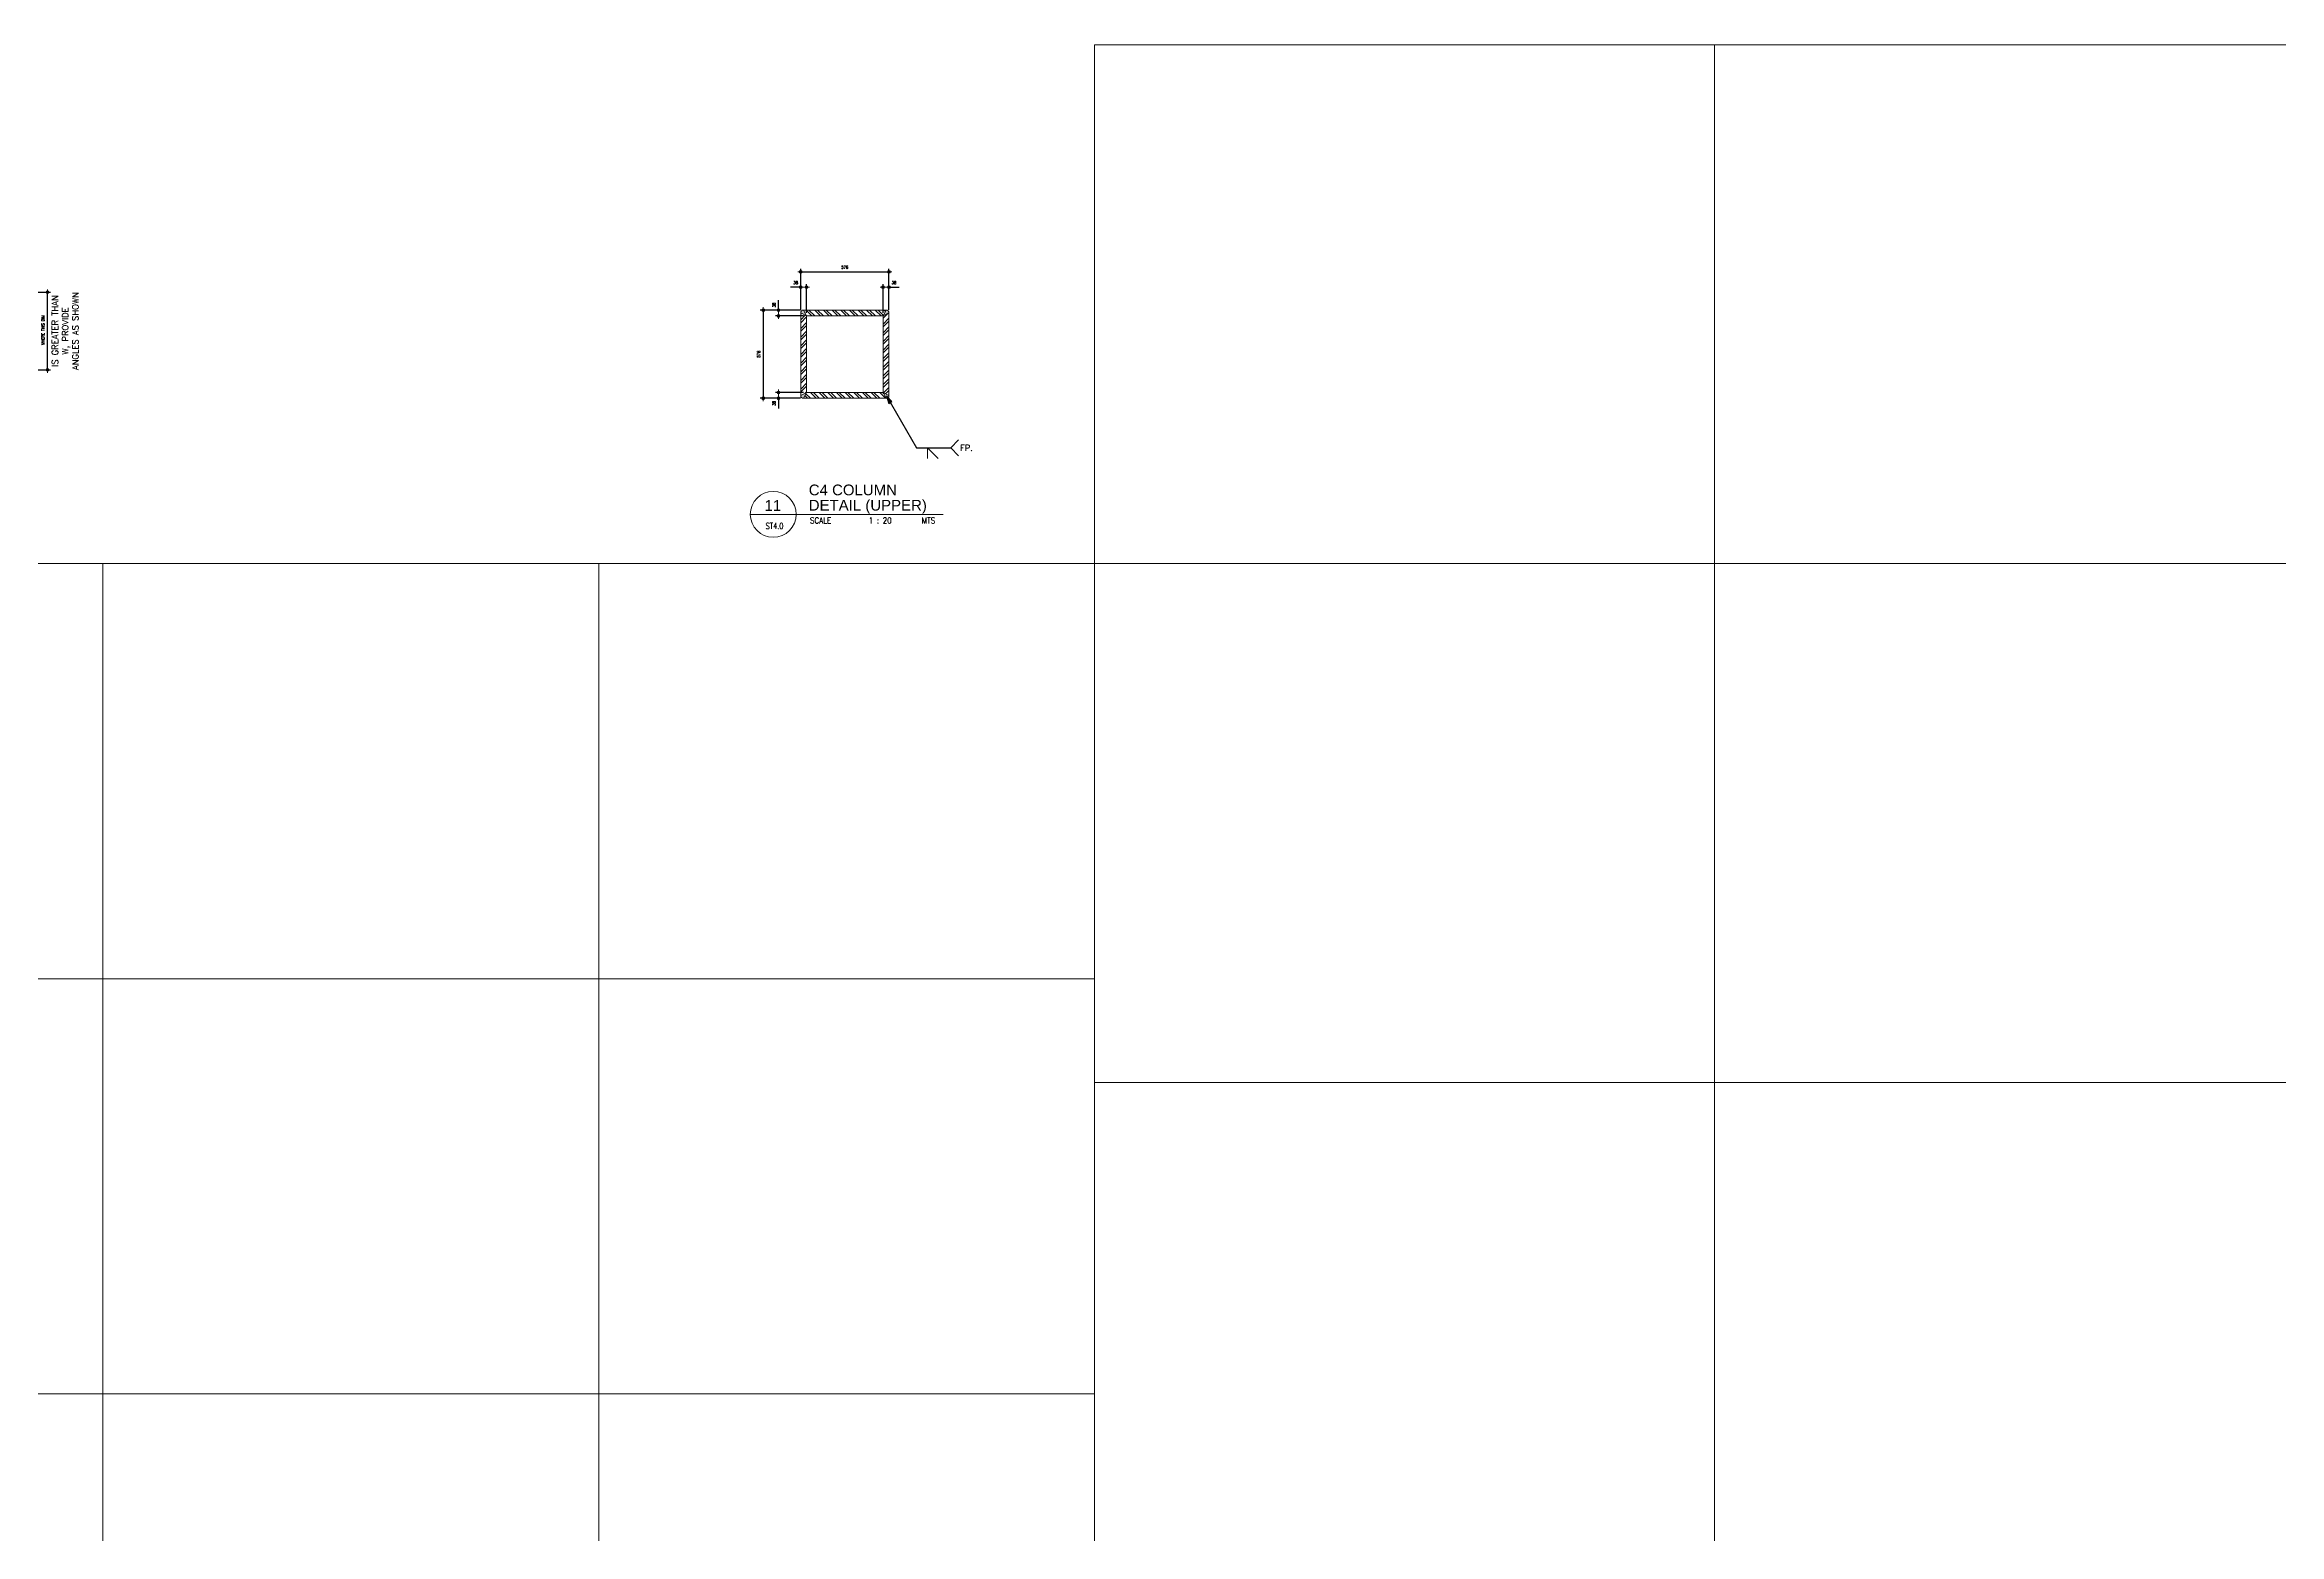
# Model space of a CAD drawing. Header units: millimetres. Extents: x -14320 to 437400, y -59080 to 73710.
# Drawn here: x 41741 to 56340, y 7219 to 16950 of the extents above; entities that cross this region are included whole.
import ezdxf
from ezdxf.enums import TextEntityAlignment as Align

# ---------------------------------------------------------------- set-up
doc = ezdxf.new("R2010")
doc.units = ezdxf.units.MM
doc.header["$LTSCALE"] = 10
doc.header["$MEASUREMENT"] = 0
for name, color, linetype, lineweight in [('S-ANNO-DIMS', 1, 'Continuous', 5), ('S-Anno-Text', 52, 'Continuous', 15), ('S-ANNO-WELD', 1, 'Continuous', 9), ('S-BEAM-IDEN', 2, 'Continuous', 9), ('S-DETL-PATT', 9, 'Continuous', 9), ('WELD', 251, 'Continuous', 5)]:
    doc.layers.add(name, color=color, linetype=linetype, lineweight=lineweight)
doc.layers.add('S-DETL-GRID', color=62, linetype='Continuous', lineweight=9, plot=False)
doc.styles.add('1', font='simplex.shx', dxfattribs={"width": 0.85, "height": 40})
doc.styles.add('2', font='simplex.shx', dxfattribs={"width": 0.95, "height": 40})
doc.styles.add('40', font='simplex.shx', dxfattribs={"width": 0.8, "height": 20})
doc.styles.add('ROMANS16', font='ROMANS.shx', dxfattribs={"height": 1.5})
doc.styles.add('ROMANSX', font='ROMANS.shx', dxfattribs={"height": 0.09375})
doc.styles.add('SHEETNAME', font='simplex.shx', dxfattribs={"width": 0.75, "height": 200})
doc.styles.add('TITLE1', font='HELV.shx', dxfattribs={"height": 500})
doc.dimstyles.new('ESCA20', dxfattribs={"dimtxt": 40, "dimasz": 0.25, "dimexe": 20, "dimexo": 20, "dimgap": 20, "dimtad": 1, "dimdec": 0, "dimrnd": 1, "dimdsep": 46, "dimtxsty": '40', "dimblk1": 'ESCADIM_ARW', "dimblk2": 'ESCADIM_ARW', "dimsah": 1, "dimcen": 50, "dimclrd": 256, "dimclre": 256, "dimclrt": 52, "dimadec": 0, "dimazin": 0, "dimtfac": 1, "dimtdec": 0, "dimtofl": 0, "dimtmove": 0, "dimatfit": 3, "dimldrblk": 'ESCADIM_ARW', "dimfxl": 1, "dimtolj": 1, "dimtzin": 0, "dimarcsym": 0})
doc.dimstyles.new('ESCA_ARW$7', dxfattribs={"dimtxt": 200, "dimasz": 1, "dimexe": 100, "dimexo": 100, "dimgap": 100, "dimtad": 1, "dimdec": 0, "dimrnd": 1, "dimdsep": 46, "dimtxsty": '1', "dimblk1": 'dim_arw', "dimblk2": 'dim_arw', "dimsah": 1, "dimcen": 50, "dimclrd": 1, "dimclre": 256, "dimclrt": 52, "dimadec": 0, "dimazin": 0, "dimtfac": 1, "dimtofl": 0, "dimtmove": 0, "dimatfit": 3, "dimldrblk": 'dim_arw', "dimfxl": 1, "dimtolj": 1, "dimtzin": 0, "dimarcsym": 0})

# ---------------------------------------------------------------- blocks, each defined once
blk = doc.blocks.new('ESCADIM_ARW')
at = {"color": 9}
blk.add_line((75, 0), (-75, 0), dxfattribs=at)
blk.add_circle((0, 0), 37.5, dxfattribs=at)
blk = doc.blocks.new('*D18')
at = {"layer": 'Defpoints', "color": 0, "transparency": 16777216}
for p in [(41606, 15333), (41759, 15333), (41606, 14826)]:
    blk.add_point(p, dxfattribs=at)
at = {"layer": 'S-ANNO-DIMS', "lineweight": -2, "transparency": 16777216}
for p, q in [((41626, 15333), (41779, 15333)), ((41759, 14826), (41759, 15333)), ((41626, 14826), (41779, 14826))]:
    blk.add_line(p, q, dxfattribs=at)
at = {"layer": 'S-ANNO-DIMS', "lineweight": -2, "transparency": 16777216, "xscale": 0.25, "yscale": 0.25, "zscale": 0.25}
for p, rotation in [((41759, 15333), 90), ((41759, 14826), 270)]:
    blk.add_blockref('ESCADIM_ARW', p, dxfattribs=dict(at, rotation=rotation))
at = {"layer": 'S-ANNO-DIMS', "color": 52, "transparency": 16777216, "insert": (41729, 15079), "char_height": 20, "attachment_point": 5, "rotation": 90, "style": '40'}
blk.add_mtext('\\A1; WHERE THIS DIM', dxfattribs=at)
blk = doc.blocks.new('*D53')
at = {"layer": 'Defpoints', "color": 0, "transparency": 16777216}
for p in [(46698, 15216), (46435, 14640), (46698, 14640)]:
    blk.add_point(p, dxfattribs=at)
at = {"layer": 'S-ANNO-DIMS', "lineweight": -2, "transparency": 16777216}
for p, q in [((46678, 15216), (46415, 15216)), ((46435, 15216), (46435, 14640)), ((46678, 14640), (46415, 14640))]:
    blk.add_line(p, q, dxfattribs=at)
at = {"layer": 'S-ANNO-DIMS', "lineweight": -2, "transparency": 16777216, "xscale": 0.25, "yscale": 0.25, "zscale": 0.25}
for p, rotation in [((46435, 15216), 90), ((46435, 14640), 270)]:
    blk.add_blockref('ESCADIM_ARW', p, dxfattribs=dict(at, rotation=rotation))
at = {"layer": 'S-ANNO-DIMS', "color": 52, "transparency": 16777216, "insert": (46405, 14928), "char_height": 20, "attachment_point": 5, "rotation": 90, "style": '40'}
blk.add_mtext('\\A1;576', dxfattribs=at)
blk = doc.blocks.new('*D54')
at = {"layer": 'Defpoints', "color": 0, "transparency": 16777216}
for p in [(47256, 15466), (46680, 15198), (47256, 15198)]:
    blk.add_point(p, dxfattribs=at)
at = {"layer": 'S-ANNO-DIMS', "lineweight": -2, "transparency": 16777216}
for p, q in [((46680, 15218), (46680, 15486)), ((47256, 15218), (47256, 15486)), ((46680, 15466), (47256, 15466))]:
    blk.add_line(p, q, dxfattribs=at)
at = {"layer": 'S-ANNO-DIMS', "lineweight": -2, "transparency": 16777216, "xscale": 0.25, "yscale": 0.25, "zscale": 0.25, "rotation": 180}
blk.add_blockref('ESCADIM_ARW', (46680, 15466), dxfattribs=at)
at = {"layer": 'S-ANNO-DIMS', "lineweight": -2, "transparency": 16777216, "xscale": 0.25, "yscale": 0.25, "zscale": 0.25}
blk.add_blockref('ESCADIM_ARW', (47256, 15466), dxfattribs=at)
at = {"layer": 'S-ANNO-DIMS', "color": 52, "transparency": 16777216, "insert": (46968, 15496), "char_height": 20, "attachment_point": 5, "style": '40'}
blk.add_mtext('\\A1;576', dxfattribs=at)
blk = doc.blocks.new('*D49')
at = {"layer": 'Defpoints', "color": 0, "transparency": 16777216}
for p in [(46535, 15216), (46698, 15216), (46718, 15178)]:
    blk.add_point(p, dxfattribs=at)
at = {"layer": 'S-ANNO-DIMS', "lineweight": -2, "transparency": 16777216}
for p, q in [((46678, 15216), (46515, 15216)), ((46535, 15216), (46535, 15282)), ((46698, 15178), (46515, 15178)), ((46535, 15178), (46535, 15177))]:
    blk.add_line(p, q, dxfattribs=at)
at = {"layer": 'S-ANNO-DIMS', "lineweight": -2, "transparency": 16777216, "xscale": 0.25, "yscale": 0.25, "zscale": 0.25}
for p, rotation in [((46535, 15216), 270), ((46535, 15178), 90)]:
    blk.add_blockref('ESCADIM_ARW', p, dxfattribs=dict(at, rotation=rotation))
at = {"layer": 'S-ANNO-DIMS', "color": 52, "transparency": 16777216, "insert": (46505, 15249), "char_height": 20, "attachment_point": 5, "rotation": 90, "style": '40'}
blk.add_mtext('\\A1;38', dxfattribs=at)
blk = doc.blocks.new('*D50')
at = {"layer": 'Defpoints', "color": 0, "transparency": 16777216}
for p in [(46535, 14640), (46698, 14640), (46718, 14678)]:
    blk.add_point(p, dxfattribs=at)
at = {"layer": 'S-ANNO-DIMS', "lineweight": -2, "transparency": 16777216}
for p, q in [((46698, 14678), (46515, 14678)), ((46678, 14640), (46515, 14640)), ((46535, 14678), (46535, 14678)), ((46535, 14640), (46535, 14574))]:
    blk.add_line(p, q, dxfattribs=at)
at = {"layer": 'S-ANNO-DIMS', "lineweight": -2, "transparency": 16777216, "xscale": 0.25, "yscale": 0.25, "zscale": 0.25}
for p, rotation in [((46535, 14678), 270), ((46535, 14640), 90)]:
    blk.add_blockref('ESCADIM_ARW', p, dxfattribs=dict(at, rotation=rotation))
at = {"layer": 'S-ANNO-DIMS', "color": 52, "transparency": 16777216, "insert": (46505, 14607), "char_height": 20, "attachment_point": 5, "rotation": 90, "style": '40'}
blk.add_mtext('\\A1;38', dxfattribs=at)
blk = doc.blocks.new('*D51')
at = {"layer": 'Defpoints', "color": 0, "transparency": 16777216}
for p in [(47256, 15366), (47256, 15203), (47218, 15178)]:
    blk.add_point(p, dxfattribs=at)
at = {"layer": 'S-ANNO-DIMS', "lineweight": -2, "transparency": 16777216}
for p, q in [((47218, 15198), (47218, 15386)), ((47218, 15366), (47218, 15366)), ((47256, 15223), (47256, 15386)), ((47256, 15366), (47322, 15366))]:
    blk.add_line(p, q, dxfattribs=at)
at = {"layer": 'S-ANNO-DIMS', "lineweight": -2, "transparency": 16777216, "xscale": 0.25, "yscale": 0.25, "zscale": 0.25}
blk.add_blockref('ESCADIM_ARW', (47218, 15366), dxfattribs=at)
at = {"layer": 'S-ANNO-DIMS', "lineweight": -2, "transparency": 16777216, "xscale": 0.25, "yscale": 0.25, "zscale": 0.25, "rotation": 180}
blk.add_blockref('ESCADIM_ARW', (47256, 15366), dxfattribs=at)
at = {"layer": 'S-ANNO-DIMS', "color": 52, "transparency": 16777216, "insert": (47289, 15396), "char_height": 20, "attachment_point": 5, "style": '40'}
blk.add_mtext('\\A1;38', dxfattribs=at)
blk = doc.blocks.new('*D52')
at = {"layer": 'Defpoints', "color": 0, "transparency": 16777216}
for p in [(46680, 15366), (46680, 15203), (46718, 15178)]:
    blk.add_point(p, dxfattribs=at)
at = {"layer": 'S-ANNO-DIMS', "lineweight": -2, "transparency": 16777216}
for p, q in [((46680, 15366), (46614, 15366)), ((46680, 15223), (46680, 15386)), ((46718, 15198), (46718, 15386)), ((46718, 15366), (46719, 15366))]:
    blk.add_line(p, q, dxfattribs=at)
at = {"layer": 'S-ANNO-DIMS', "lineweight": -2, "transparency": 16777216, "xscale": 0.25, "yscale": 0.25, "zscale": 0.25}
blk.add_blockref('ESCADIM_ARW', (46680, 15366), dxfattribs=at)
at = {"layer": 'S-ANNO-DIMS', "lineweight": -2, "transparency": 16777216, "xscale": 0.25, "yscale": 0.25, "zscale": 0.25, "rotation": 180}
blk.add_blockref('ESCADIM_ARW', (46718, 15366), dxfattribs=at)
at = {"layer": 'S-ANNO-DIMS', "color": 52, "transparency": 16777216, "insert": (46647, 15396), "char_height": 20, "attachment_point": 5, "style": '40'}
blk.add_mtext('\\A1;38', dxfattribs=at)
blk = doc.blocks.new('dim_arw')
h = blk.add_hatch(color=256)
h.paths.add_polyline_path([(-126, 29), (0, 0), (-126, -29, -0.115681), (-133, 0, -0.115681)])
h.paths.add_polyline_path([(-249, 58), (-126, 29, 0.115681), (-133, 0, 0.115681), (-126, -29), (-249, -58)])
for p, q in [((0, 0), (-249, 58)), ((-249, 58), (-249, -58)), ((0, 0), (-249, -58))]:
    blk.add_line(p, q)

msp = doc.modelspace()

# ---------------------------------------------------------------- hatches: boundary and pattern name
at = {"layer": 'S-DETL-PATT'}
h = msp.add_hatch(dxfattribs=at)
h.set_pattern_fill('ANSI32', color=256, scale=106.666667, style=0)
h.set_pattern_definition([(45, (-17165.34, 8724.68), (-28.284271, 28.284271), []), (45, (-17146.484, 8724.68), (-28.284271, 28.284271), [])])
h.paths.add_polyline_path([(47218, 15178), (47256, 15198.3), (47256, 14657.7), (47218, 14678)])
h.paths.add_polyline_path([(46718, 15178), (46680, 15198.3), (46680, 14657.7), (46718, 14678)])
h = msp.add_hatch(dxfattribs=at)
h.set_pattern_fill('ANSI32', color=256, scale=106.666667, angle=90, style=0)
h.set_pattern_definition([(135, (-17165.34, 8724.68), (-28.284271, -28.284271), []), (135, (-17165.34, 8743.538), (-28.284271, -28.284271), [])])
h.paths.add_polyline_path([(46718, 14678), (47218, 14678), (47238.3, 14640), (46697.7, 14640)])
h.paths.add_polyline_path([(46718, 15178), (47218, 15178), (47238.3, 15216), (46697.7, 15216)])
at = {"layer": 'WELD'}
h = msp.add_hatch(color=256, dxfattribs=at)
h.paths.add_polyline_path([(46697.6, 15216.1, 0.4943148), (46680, 15198.3), (46718, 15178)])
h.paths.add_polyline_path([(47256, 15198.3, 0.4943148), (47238.4, 15216.1), (47218, 15178)])
h.paths.add_polyline_path([(47238.4, 14639.9, 0.4943148), (47256, 14657.7), (47218, 14678)])
h.paths.add_polyline_path([(46718, 14678), (46680, 14657.7, 0.4943148), (46697.6, 14639.9)])

# ---------------------------------------------------------------- linework, layer by layer
at = {"layer": 'S-Anno-Text', "color": 1}
msp.add_line((46350.4, 13882), (47609.6, 13882), dxfattribs=at)
msp.add_circle((46500.4, 13882), 150, dxfattribs=at)
at = {"layer": 'S-ANNO-WELD'}
for points in [[(47507.8, 14247.2), (47507.8, 14316.4), (47577.1, 14247.2)], [(47711.6, 14368.3), (47659.6, 14316.4), (47711.6, 14264.5)]]:
    msp.add_lwpolyline(points, dxfattribs=at)
at = {"layer": 'S-BEAM-IDEN'}
for points in [[(46718, 15178), (46680, 15198.3), (46680, 14657.7), (46718, 14678)], [(46718, 15178), (47218, 15178), (47238.3, 15216), (46697.7, 15216)], [(47218, 15178), (47256, 15198.3), (47256, 14657.7), (47218, 14678)], [(46718, 14678), (47218, 14678), (47238.3, 14640), (46697.7, 14640)]]:
    msp.add_lwpolyline(points, close=True, dxfattribs=at)
for centre, start, end in [((46695.6, 15200.4), 81.037, 187.75424), ((47240.4, 15200.4), 352.24576, 98.963), ((46695.6, 14655.6), 172.24576, 278.963), ((47240.4, 14655.6), 261.037, 7.75424)]:
    msp.add_arc(centre, 15.7, start, end, dxfattribs=at)
at = {"layer": 'S-DETL-GRID'}
for p, q in [((52650, 16950), (52650, 0)), ((42120, 13560), (42120, 0)), ((45360, 13560), (45360, 0)), ((72900, 13560), (48600, 13560)), ((48600, 10848), (29160, 10848)), ((72900, 10170), (48600, 10170)), ((48600, 8136), (29160, 8136))]:
    msp.add_line(p, q, dxfattribs=at)
msp.add_lwpolyline([(48600, 16950), (72900, 16950), (72900, 0), (48600, 0)], close=True, dxfattribs=at)
at = {"layer": 'S-DETL-GRID', "color": 252}
msp.add_lwpolyline([(29160, 13560), (48600, 13560), (48600, 0), (29160, 0)], close=True, dxfattribs=at)

# ---------------------------------------------------------------- texts
at = {"layer": 'S-ANNO-DIMS', "color": 2, "insert": (41788, 15079.3), "char_height": 40, "width": 570.971, "attachment_point": 2, "rotation": 90, "style": 'ROMANS16'}
msp.add_mtext('IS GREATER THAN W, PROVIDE ANGLES AS SHOWN', dxfattribs=at)
at = {"layer": 'S-Anno-Text', "color": 5, "style": 'TITLE1'}
for s, p in [('C4 COLUMN ', (46732.5, 14006.5)), ('DETAIL (UPPER)', (46732.5, 13906.5))]:
    msp.add_text(s, height=70, dxfattribs=at).set_placement(p)
msp.add_text('11', height=70, dxfattribs=at).set_placement((46497.2, 13904.6), align=Align.CENTER)
at = {"layer": 'S-Anno-Text'}
for s, style, width, p in [('ST4.0', 'SHEETNAME', 0.75, (46508.8, 13786.4)), ('1 : 20', '2', 0.85, (47199.4, 13822))]:
    msp.add_text(s, height=40, dxfattribs=dict(at, style=style, width=width)).set_placement(p, align=Align.CENTER)
at = {"layer": 'S-Anno-Text', "style": '2', "width": 0.85}
msp.add_text('SCALE', height=40, dxfattribs=at).set_placement((46740.4, 13822))
msp.add_text('MTS', height=40, dxfattribs=at).set_placement((47558.1, 13822), align=Align.RIGHT)
at = {"layer": 'S-Anno-Text', "insert": (47720.4, 14316.2), "char_height": 40, "width": 435.833, "attachment_point": 4, "style": 'ROMANSX'}
msp.add_mtext('FP.', dxfattribs=at)

# ---------------------------------------------------------------- dimensions: what is measured, and where the dimension line sits
at = {"layer": 'S-ANNO-DIMS'}
for base, p1, p2, picture, middle in [((47256, 15466), (46680, 15198.3), (47256, 15198.3), '*D54', (46968, 15496)), ((46680, 15366), (46718, 15178), (46680, 15203.4), '*D52', (46646.5, 15396))]:
    dim = msp.add_linear_dim(base=base, p1=p1, p2=p2, dimstyle='ESCA20', dxfattribs=at)
    dim.commit()
    dim.dimension.update_dxf_attribs({"geometry": picture, "text_midpoint": middle})
dim = msp.add_linear_dim(base=(41758.6, 15332.9), p1=(41605.7, 14825.7), p2=(41605.7, 15332.9), angle=90, text=' WHERE THIS DIM', dimstyle='ESCA20', dxfattribs=at)
dim.commit()
dim.dimension.update_dxf_attribs({"geometry": '*D18', "text_midpoint": (41758.6, 15079.3), "dimtype": 160})
for base, p1, p2, angle, picture, middle in [((47256, 15366), (47218, 15178), (47256, 15203.4), 180, '*D51', (47289.5, 15396)), ((46435.4, 14640), (46698.1, 15216), (46697.7, 14640), 90, '*D53', (46405.4, 14928)), ((46535.4, 15216), (46718, 15178), (46698.1, 15216), 270, '*D49', (46505.4, 15249.5)), ((46535.4, 14640), (46718, 14678), (46698.1, 14640), 90, '*D50', (46505.4, 14606.5))]:
    dim = msp.add_linear_dim(base=base, p1=p1, p2=p2, angle=angle, dimstyle='ESCA20', dxfattribs=at)
    dim.commit()
    dim.dimension.update_dxf_attribs({"geometry": picture, "text_midpoint": middle})

# ---------------------------------------------------------------- leaders
at = {"layer": 'S-ANNO-WELD'}
msp.add_leader([(47240.4, 14655.6), (47436.2, 14316.4), (47659.6, 14316.4)], dimstyle='ESCA_ARW$7', override={"dimscale": 0.2}, dxfattribs=at)

doc.saveas('drawing.dxf')
